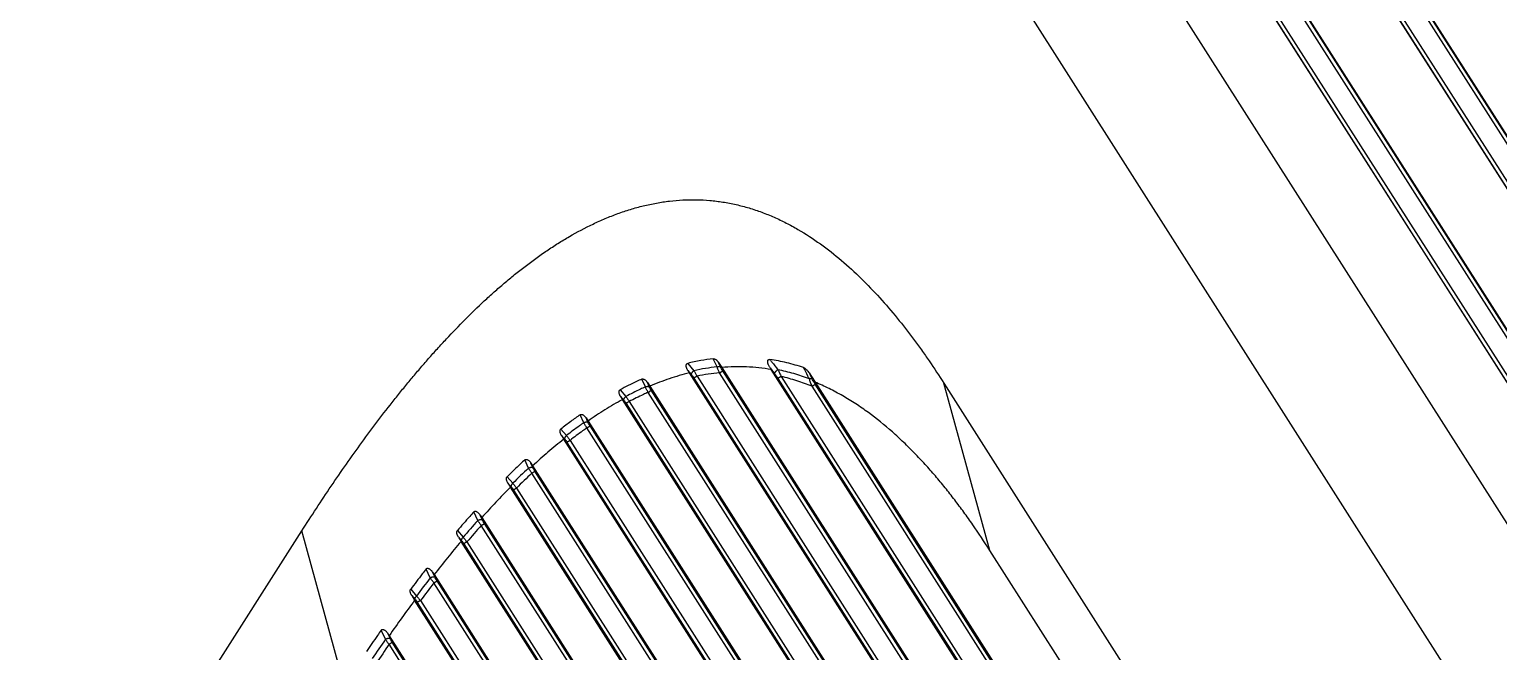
# Model space of a CAD drawing. Header units: millimetres. Extents: x 3299 to 14264, y 1863 to 5555.
# Drawn here: x 4809 to 4923.2, y 2711.5 to 2759.9 of the extents above; entities that cross this region are included whole.
import ezdxf

# ---------------------------------------------------------------- set-up
doc = ezdxf.new("R2010")
doc.units = ezdxf.units.MM

msp = doc.modelspace()

# ---------------------------------------------------------------- linework, layer by layer
at = {"color": 7, "linetype": 'Continuous'}
for p, q in [((4849.22061, 2838.52373), (5044.04845, 2532.70529)), ((4856.54104, 2838.0138), (5045.22157, 2541.8447)), ((4858.93858, 2838.34497), (5045.74141, 2545.12326)), ((4866.14512, 2838.0138), (5045.22157, 2556.92009)), ((4868.54266, 2838.34497), (5045.74141, 2560.19865)), ((5004.83075, 2605.28241), (4882.29847, 2797.61956)), ((5005.0828, 2605.44298), (4882.55053, 2797.78013)), ((5004.83075, 2608.74709), (4884.50572, 2797.61956)), ((5005.0828, 2608.90766), (4884.75777, 2797.78013)), ((5004.83075, 2620.35779), (4891.90255, 2797.61956)), ((5005.0828, 2620.51837), (4892.15461, 2797.78013)), ((5004.83075, 2623.82247), (4894.1098, 2797.61956)), ((5005.0828, 2623.98305), (4894.36185, 2797.78013)), ((4996.65944, 2588.50282), (4866.75378, 2792.41386)), ((4860.15509, 2733.90703), (4860.63586, 2733.33399)), ((4862.43823, 2733.63103), (4862.14284, 2734.26831)), ((4862.69783, 2733.64672), (4862.54853, 2733.9709)), ((4862.54853, 2733.9709), (4862.80262, 2733.57983)), ((4856.86093, 2732.07186), (4856.58643, 2732.67965)), ((4860.16805, 2733.34533), (4860.42187, 2733.04065)), ((4860.16805, 2733.34533), (4860.28173, 2733.1631)), ((4906.81334, 2660.12311), (4860.28173, 2733.1631)), ((4860.87758, 2732.90559), (4860.63318, 2732.74989)), ((4860.63318, 2732.74989), (4907.25531, 2659.56782)), ((4860.87758, 2732.90559), (4907.8822, 2659.12311)), ((4862.62641, 2733.17863), (4862.87081, 2733.33433)), ((4909.80498, 2659.12311), (4862.62641, 2733.17863)), ((4862.80262, 2733.57983), (4909.59971, 2660.12311)), ((4909.86526, 2659.56782), (4862.87081, 2733.33433)), ((4866.55412, 2733.55615), (4866.63564, 2733.42583)), ((4913.33463, 2660.12311), (4866.63564, 2733.42583)), ((4867.41325, 2732.88301), (4867.16886, 2732.72732)), ((4867.16886, 2732.72732), (4913.7766, 2659.56782)), ((4867.41325, 2732.88301), (4914.40349, 2659.12311)), ((4869.57944, 2733.16707), (4870.05148, 2732.43777)), ((4854.90204, 2731.85068), (4855.34626, 2731.33147)), ((4854.93583, 2731.32333), (4855.1679, 2731.05151)), ((4854.93583, 2731.32333), (4855.08092, 2731.09037)), ((4857.16262, 2732.09888), (4857.02083, 2732.41278)), ((4857.02083, 2732.41278), (4857.20598, 2732.12841)), ((4857.0765, 2731.65387), (4857.3209, 2731.80957)), ((4903.28369, 2659.12311), (4857.0765, 2731.65387)), ((4857.20598, 2732.12841), (4903.07842, 2660.12311)), ((4903.34397, 2659.56782), (4857.3209, 2731.80957)), ((4869.81968, 2732.12383), (4870.06408, 2732.27953)), ((4916.32627, 2659.12311), (4869.81968, 2732.12383)), ((4870.05148, 2732.43777), (4916.121, 2660.12311)), ((4916.38655, 2659.56782), (4870.06408, 2732.27953)), ((4880.06224, 2732.35776), (4926.71786, 2659.12311)), ((4883.63049, 2719.37048), (4880.06224, 2732.35776)), ((4900.29205, 2660.12311), (4855.08092, 2731.09037)), ((4855.60871, 2730.93968), (4855.36432, 2730.78398)), ((4855.36432, 2730.78398), (4900.73402, 2659.56782)), ((4855.60871, 2730.93968), (4901.36091, 2659.12311)), ((4852.07473, 2729.29609), (4851.79303, 2729.91593)), ((4852.40041, 2729.33737), (4852.25274, 2729.66153)), ((4852.25274, 2729.66153), (4852.40689, 2729.42511)), ((4852.31442, 2728.89246), (4852.55882, 2729.04816)), ((4852.40689, 2729.4251), (4896.55713, 2660.12311)), ((4896.82268, 2659.56782), (4852.55882, 2729.04816)), ((4850.2953, 2728.80182), (4850.73163, 2728.29334)), ((4850.34711, 2728.29106), (4850.57354, 2728.02718)), ((4850.34711, 2728.29106), (4850.51803, 2728.0163)), ((4893.77076, 2660.12311), (4850.51803, 2728.0163)), ((4851.01169, 2727.91919), (4850.76729, 2727.7635)), ((4851.01169, 2727.91919), (4894.83962, 2659.12311)), ((4896.7624, 2659.12311), (4852.31442, 2728.89246)), ((4850.76729, 2727.7635), (4894.21273, 2659.56782)), ((4847.7821, 2725.76326), (4847.48673, 2726.40431)), ((4848.12178, 2725.81673), (4847.96532, 2726.15543)), ((4847.96532, 2726.15543), (4848.10286, 2725.9447)), ((4848.10287, 2725.94469), (4890.03584, 2660.12311)), ((4846.11789, 2725.09357), (4846.55565, 2724.58205)), ((4846.18355, 2724.59123), (4846.37535, 2724.28262)), ((4846.18355, 2724.59123), (4846.40957, 2724.32729)), ((4848.03954, 2725.36631), (4848.28394, 2725.52201)), ((4890.24111, 2659.12311), (4848.03954, 2725.36631)), ((4890.30139, 2659.56782), (4848.28394, 2725.52201)), ((4887.24947, 2660.12311), (4846.37535, 2724.28262)), ((4846.8487, 2724.2174), (4846.6043, 2724.0617)), ((4846.6043, 2724.0617), (4887.69144, 2659.56782)), ((4846.8487, 2724.2174), (4888.31833, 2659.12311)), ((4843.83431, 2721.70003), (4843.52454, 2722.36315)), ((4844.18265, 2721.7632), (4844.01723, 2722.11653)), ((4844.01723, 2722.11653), (4844.14481, 2721.92121)), ((4844.10485, 2721.30616), (4844.34925, 2721.46185)), ((4883.71982, 2659.12311), (4844.10485, 2721.30616)), ((4844.14482, 2721.9212), (4883.51455, 2660.12311)), ((4883.7801, 2659.56782), (4844.34925, 2721.46185)), ((4808.98901, 2687.65098), (4830.16224, 2720.8863)), ((4833.73049, 2707.89902), (4830.16224, 2720.8863)), ((4842.25117, 2720.90662), (4842.69356, 2720.38733)), ((4842.32756, 2720.40847), (4842.53649, 2720.07205)), ((4842.32756, 2720.40847), (4842.55507, 2720.14161)), ((4880.72818, 2660.12311), (4842.53649, 2720.07205)), ((4842.99631, 2720.02806), (4842.75191, 2719.87237)), ((4842.99631, 2720.02806), (4881.79704, 2659.12311)), ((4842.75191, 2719.87237), (4881.17015, 2659.56782)), ((4921.37523, 2660.12311), (4883.63049, 2719.37048)), ((4840.14478, 2717.2381), (4839.82148, 2717.92191)), ((4840.32501, 2717.67589), (4840.44617, 2717.49055)), ((4840.49881, 2717.30896), (4840.32501, 2717.67589)), ((4840.42534, 2716.84547), (4840.66973, 2717.00116)), ((4877.19853, 2659.12311), (4840.42534, 2716.84547)), ((4840.44619, 2717.49052), (4876.99326, 2660.12311)), ((4877.25881, 2659.56782), (4840.66973, 2717.00116)), ((4838.62238, 2716.35184), (4839.07043, 2715.82332)), ((4838.7073, 2715.85556), (4838.93054, 2715.49589)), ((4838.7073, 2715.85556), (4838.937, 2715.5848)), ((4874.20689, 2660.12311), (4838.93054, 2715.49589)), ((4839.38062, 2715.46718), (4839.13622, 2715.31149)), ((4839.38062, 2715.46718), (4875.27576, 2659.12311)), ((4839.13622, 2715.31149), (4874.64886, 2659.56782)), ((4836.65802, 2712.46218), (4836.32242, 2713.1648)), ((4836.83454, 2712.91853), (4836.95142, 2712.73983)), ((4837.01597, 2712.53924), (4836.83454, 2712.91853)), ((4836.94647, 2712.06981), (4837.19087, 2712.22551)), ((4870.67724, 2659.12311), (4836.94647, 2712.06981)), ((4836.95142, 2712.73983), (4870.47197, 2660.12311)), ((4870.73752, 2659.56782), (4837.19087, 2712.22551))]:
    msp.add_line(p, q, dxfattribs=at)
for centre, radius, start, end in [((5026.07056, 2812.74149), 175.5607, 206.9529523, 207.1137074), ((4884.81672, 2686.08259), 54.27816, 133.0245431, 134.8220573), ((4884.97886, 2685.88709), 54.0659, 133.0963809, 134.8500211), ((4900.56768, 2671.24637), 75.92264, 138.3529234, 139.6653859), ((4900.8353, 2670.98173), 75.83464, 138.4244206, 139.7027078), ((4920.82074, 2654.8591), 101.97915, 142.2886512, 143.286752), ((4921.10108, 2654.60941), 101.89162, 142.3521646, 143.3246973), ((4945.00353, 2637.49832), 131.75102, 145.3207839, 146.1088562), ((4945.53991, 2637.09186), 131.96298, 145.3769991, 146.1433867)]:
    msp.add_arc(centre, radius, start, end, dxfattribs=at)
for points, knots in [([(4830.16224, 2720.8863), (4830.90695, 2722.05526), (4832.04714, 2723.79424), (4833.6205, 2726.07671), (4834.82924, 2727.76849), (4836.06909, 2729.43762), (4837.13029, 2730.80739), (4837.99764, 2731.88861), (4838.65769, 2732.6918), (4839.32773, 2733.48668), (4840.00827, 2734.27261), (4840.69975, 2735.04893), (4841.63693, 2736.07025), (4842.83853, 2737.31895), (4844.08401, 2738.52409), (4845.10934, 2739.45698), (4845.8935, 2740.13968), (4846.69359, 2740.80368), (4847.51023, 2741.44724), (4848.34421, 2742.06821), (4849.19615, 2742.66433), (4850.06674, 2743.23298), (4851.2528, 2743.95052), (4852.47866, 2744.60122), (4853.74332, 2745.16941), (4854.71115, 2745.55021), (4855.6972, 2745.8811), (4856.69996, 2746.15751), (4857.71722, 2746.37488), (4858.74603, 2746.52896), (4859.78271, 2746.61607), (4860.82294, 2746.6334), (4861.86193, 2746.57928), (4862.89469, 2746.45336), (4863.9163, 2746.25667), (4864.92228, 2745.9915), (4865.90877, 2745.66127), (4866.87266, 2745.27014), (4867.81173, 2744.82278), (4869.0285, 2744.15798), (4870.48226, 2743.21036), (4872.11778, 2741.92361), (4873.65088, 2740.51695), (4875.08961, 2739.01449), (4876.21739, 2737.69817), (4877.08103, 2736.6139), (4877.71059, 2735.78648), (4878.32281, 2734.94616), (4879.11729, 2733.81026), (4879.68987, 2732.94226), (4880.06224, 2732.35776)], [0, 0, 0, 0, 0.062497719, 0.093748013, 0.124997941, 0.156247753, 0.187497905, 0.203123118, 0.218748551, 0.234374059, 0.249999415, 0.265624847, 0.281250556, 0.312500584, 0.343750757, 0.359376574, 0.375002606, 0.390628415, 0.406254612, 0.421880578, 0.437506832, 0.453132903, 0.468759187, 0.500004991, 0.515630951, 0.531256816, 0.546882689, 0.562508388, 0.578133922, 0.593759343, 0.609384672, 0.625009916, 0.640635095, 0.65626024, 0.671885398, 0.687510641, 0.703136024, 0.718761507, 0.734387111, 0.750012915, 0.78125574, 0.812501338, 0.843748799, 0.874997425, 0.906246779, 0.921872625, 0.937498223, 0.953124253, 0.968750328, 1, 1, 1, 1]), ([(4860.16805, 2733.34532), (4860.15384, 2733.3681), (4860.12685, 2733.41457), (4860.09142, 2733.48697), (4860.0622, 2733.56211), (4860.04456, 2733.62705), (4860.03624, 2733.68015), (4860.0336, 2733.7204), (4860.03555, 2733.76074), (4860.04342, 2733.80044), (4860.05891, 2733.83798), (4860.08348, 2733.87056), (4860.11649, 2733.8946), (4860.14204, 2733.90389), (4860.15509, 2733.90703)], [0, 0, 0, 0, 0.124999824, 0.249992143, 0.374972885, 0.499931525, 0.562442057, 0.624953442, 0.687469915, 0.749993376, 0.812507408, 0.874994955, 0.937476112, 1, 1, 1, 1]), ([(4862.14284, 2734.26831), (4861.81411, 2734.22816), (4861.14764, 2734.12676), (4860.48812, 2733.98722), (4860.15509, 2733.90703)], [0, 0, 0, 0, 0.491558245, 1, 1, 1, 1]), ([(4862.43823, 2733.63103), (4862.13544, 2733.59825), (4861.53161, 2733.51542), (4860.93326, 2733.39965), (4860.63586, 2733.33399)], [0, 0, 0, 0, 0.499996198, 1, 1, 1, 1]), ([(4862.14284, 2734.26831), (4862.1537, 2734.26964), (4862.17574, 2734.27008), (4862.20833, 2734.2652), (4862.23991, 2734.25592), (4862.28033, 2734.239), (4862.32768, 2734.21117), (4862.37962, 2734.1709), (4862.42734, 2734.12574), (4862.47127, 2734.07694), (4862.51176, 2734.02526), (4862.53662, 2733.98924), (4862.54853, 2733.9709)], [0, 0, 0, 0, 0.062541655, 0.125103392, 0.187638588, 0.250175984, 0.375126277, 0.50009995, 0.625078128, 0.750053209, 0.875030624, 1, 1, 1, 1]), ([(4862.62641, 2733.17863), (4862.59067, 2733.25469), (4862.53997, 2733.36857), (4862.47889, 2733.52011), (4862.45118, 2733.59449), (4862.43822, 2733.63103)], [0, 0, 0, 0, 0.514323044, 0.76266519, 1, 1, 1, 1]), ([(4862.43823, 2733.63103), (4862.46359, 2733.64069), (4862.5018, 2733.65262), (4862.55263, 2733.66249), (4862.58798, 2733.66639), (4862.62072, 2733.66688), (4862.65024, 2733.66394), (4862.67598, 2733.6576), (4862.6912, 2733.65075), (4862.69783, 2733.64672)], [0, 0, 0, 0, 0.304732384, 0.447388027, 0.580829579, 0.703488317, 0.814276407, 0.912924552, 1, 1, 1, 1]), ([(4862.87081, 2733.33433), (4862.83795, 2733.38591), (4862.79126, 2733.46383), (4862.73511, 2733.56888), (4862.70969, 2733.62098), (4862.69783, 2733.64672)], [0, 0, 0, 0, 0.513471947, 0.762060273, 1, 1, 1, 1]), ([(4866.63564, 2733.42583), (4866.31964, 2733.47925), (4865.68406, 2733.56603), (4864.72445, 2733.63487), (4863.76241, 2733.64241), (4863.12193, 2733.60719), (4862.80262, 2733.57983)], [0, 0, 0, 0, 0.249999523, 0.499998667, 0.749998893, 1, 1, 1, 1]), ([(4866.55413, 2733.55614), (4866.53626, 2733.58469), (4866.50193, 2733.6427), (4866.45543, 2733.73247), (4866.42188, 2733.80981), (4866.39935, 2733.87332), (4866.38508, 2733.92181), (4866.37415, 2733.97119), (4866.36763, 2734.02135), (4866.36733, 2734.06363), (4866.3717, 2734.09708), (4866.3779, 2734.12167), (4866.38766, 2734.14512), (4866.40163, 2734.16641), (4866.41995, 2734.18417), (4866.44187, 2734.19724), (4866.46603, 2734.2053), (4866.49951, 2734.21015), (4866.52502, 2734.20847), (4866.54167, 2734.20591)], [0, 0, 0, 0, 0.124984239, 0.249957416, 0.37491421, 0.437402032, 0.49988696, 0.562367467, 0.624839704, 0.687295328, 0.718557048, 0.749821568, 0.781091023, 0.812375043, 0.843649057, 0.874932384, 0.906231767, 0.93751922, 1, 1, 1, 1]), ([(4866.54167, 2734.20591), (4866.59366, 2734.14011), (4866.80196, 2733.87623), (4867.00961, 2733.61185), (4867.16508, 2733.41311)], [0, 0, 0, 0, 0.249458169, 1, 1, 1, 1]), ([(4869.15868, 2733.57637), (4868.94094, 2733.64795), (4868.50584, 2733.78131), (4867.63692, 2734.00891), (4866.97968, 2734.13853), (4866.54167, 2734.20591)], [0, 0, 0, 0, 0.255217574, 0.506537046, 1, 1, 1, 1]), ([(4856.58643, 2732.67965), (4856.44882, 2732.61836), (4855.87957, 2732.35821), (4855.32044, 2732.07601), (4854.90204, 2731.85068)], [0, 0, 0, 0, 0.240695214, 1, 1, 1, 1]), ([(4856.58643, 2732.67965), (4856.59685, 2732.68429), (4856.61885, 2732.69119), (4856.65316, 2732.69422), (4856.68739, 2732.6909), (4856.73171, 2732.67966), (4856.78388, 2732.6557), (4856.84063, 2732.61726), (4856.89228, 2732.57226), (4856.93936, 2732.52257), (4856.98231, 2732.4693), (4857.0084, 2732.43188), (4857.02083, 2732.41278)], [0, 0, 0, 0, 0.062560125, 0.125136109, 0.187689493, 0.250249375, 0.375156107, 0.500115936, 0.625087092, 0.75005617, 0.875032338, 1, 1, 1, 1]), ([(4860.28173, 2733.1631), (4859.75583, 2733.03491), (4858.71529, 2732.7303), (4857.70375, 2732.34116), (4857.20598, 2732.12841)], [0, 0, 0, 0, 0.49998574, 1, 1, 1, 1]), ([(4860.63586, 2733.33399), (4860.62053, 2733.3235), (4860.59067, 2733.30117), (4860.54897, 2733.26452), (4860.51126, 2733.22556), (4860.47884, 2733.18564), (4860.4528, 2733.14613), (4860.43397, 2733.1083), (4860.42297, 2733.07339), (4860.42101, 2733.05081), (4860.42187, 2733.04065)], [0, 0, 0, 0, 0.148574269, 0.297867832, 0.443568712, 0.581667743, 0.708549121, 0.821364868, 0.9184619, 1, 1, 1, 1]), ([(4860.42187, 2733.04065), (4860.45925, 2732.99576), (4860.53266, 2732.90087), (4860.60017, 2732.80172), (4860.63318, 2732.74989)], [0, 0, 0, 0, 0.487374815, 1, 1, 1, 1]), ([(4860.63586, 2733.33399), (4860.67869, 2733.26673), (4860.7627, 2733.12577), (4860.83977, 2732.98091), (4860.87758, 2732.90559)], [0, 0, 0, 0, 0.486124508, 1, 1, 1, 1]), ([(4862.62641, 2733.17863), (4862.33275, 2733.14938), (4861.74699, 2733.07409), (4861.16628, 2732.9668), (4860.87758, 2732.90559)], [0, 0, 0, 0, 0.49999653, 1, 1, 1, 1]), ([(4866.55412, 2733.55615), (4866.58235, 2733.51993), (4866.69539, 2733.37482), (4866.80824, 2733.22956), (4866.89278, 2733.12048)], [0, 0, 0, 0, 0.249697423, 1, 1, 1, 1]), ([(4867.16508, 2733.41311), (4867.14787, 2733.40285), (4867.11373, 2733.38069), (4867.06482, 2733.34404), (4867.01889, 2733.3046), (4866.97787, 2733.26406), (4866.94346, 2733.22413), (4866.92043, 2733.19136), (4866.9068, 2733.16664), (4866.89949, 2733.15011), (4866.89468, 2733.1349), (4866.89306, 2733.12508), (4866.89278, 2733.12048)], [0, 0, 0, 0, 0.146916672, 0.298116222, 0.447843737, 0.590428091, 0.720617916, 0.833957448, 0.883283734, 0.92738588, 0.966227165, 1, 1, 1, 1]), ([(4866.89278, 2733.12048), (4866.94117, 2733.05805), (4867.03609, 2732.92895), (4867.12523, 2732.79579), (4867.16886, 2732.72732)], [0, 0, 0, 0, 0.493102287, 1, 1, 1, 1]), ([(4867.16508, 2733.41311), (4867.20984, 2733.32849), (4867.29654, 2733.15355), (4867.37524, 2732.97489), (4867.41325, 2732.88301)], [0, 0, 0, 0, 0.490520736, 1, 1, 1, 1]), ([(4869.60772, 2732.70232), (4869.21084, 2732.85247), (4868.40541, 2733.12294), (4867.58076, 2733.32787), (4867.16508, 2733.41311)], [0, 0, 0, 0, 0.500005619, 1, 1, 1, 1]), ([(4869.81968, 2732.12383), (4869.62453, 2732.2027), (4869.2312, 2732.3531), (4868.63294, 2732.55568), (4868.02701, 2732.73404), (4867.61847, 2732.83622), (4867.41325, 2732.88301)], [0, 0, 0, 0, 0.250001608, 0.500001848, 0.750001128, 1, 1, 1, 1]), ([(4869.60772, 2732.70232), (4869.57001, 2732.77523), (4869.41973, 2733.06628), (4869.27027, 2733.35773), (4869.15868, 2733.57637)], [0, 0, 0, 0, 0.250608713, 1, 1, 1, 1]), ([(4869.15868, 2733.57637), (4869.17048, 2733.57249), (4869.19356, 2733.5631), (4869.23748, 2733.53977), (4869.28869, 2733.50432), (4869.34534, 2733.45581), (4869.39811, 2733.40314), (4869.4476, 2733.34739), (4869.50972, 2733.26986), (4869.55247, 2733.20873), (4869.57945, 2733.16705)], [0, 0, 0, 0, 0.062526156, 0.125065205, 0.250045814, 0.375047063, 0.500052447, 0.625056569, 0.750057004, 1, 1, 1, 1]), ([(4869.60772, 2732.70232), (4869.62772, 2732.7097), (4869.65731, 2732.71929), (4869.69624, 2732.72849), (4869.72263, 2732.73304), (4869.74676, 2732.7354), (4869.76834, 2732.73553), (4869.78707, 2732.73344), (4869.79835, 2732.73034), (4869.80331, 2732.72832)], [0, 0, 0, 0, 0.318761812, 0.464115153, 0.597883275, 0.71888197, 0.826328139, 0.919892481, 1, 1, 1, 1]), ([(4869.81968, 2732.12383), (4869.77973, 2732.22046), (4869.70457, 2732.41168), (4869.63759, 2732.60599), (4869.60772, 2732.70232)], [0, 0, 0, 0, 0.509019559, 1, 1, 1, 1]), ([(4870.06408, 2732.27953), (4870.01699, 2732.35345), (4869.94849, 2732.465), (4869.86283, 2732.61539), (4869.82256, 2732.69074), (4869.80331, 2732.72832)], [0, 0, 0, 0, 0.5064416, 0.756064006, 1, 1, 1, 1]), ([(4854.93583, 2731.32333), (4854.923, 2731.34392), (4854.89869, 2731.38597), (4854.8669, 2731.45153), (4854.84075, 2731.51957), (4854.82177, 2731.58998), (4854.81398, 2731.65044), (4854.81482, 2731.69906), (4854.81985, 2731.73524), (4854.83031, 2731.77032), (4854.84727, 2731.80287), (4854.87122, 2731.83079), (4854.89135, 2731.84492), (4854.90204, 2731.85068)], [0, 0, 0, 0, 0.124961783, 0.249924407, 0.374876822, 0.499820866, 0.624738004, 0.687258038, 0.749791299, 0.81233655, 0.874877857, 0.937444949, 1, 1, 1, 1]), ([(4855.34626, 2731.33147), (4855.33268, 2731.32094), (4855.30648, 2731.29889), (4855.27035, 2731.26328), (4855.23833, 2731.22606), (4855.21133, 2731.18831), (4855.19014, 2731.15112), (4855.17532, 2731.11551), (4855.16732, 2731.08244), (4855.16672, 2731.06118), (4855.1679, 2731.05151)], [0, 0, 0, 0, 0.150173372, 0.299007819, 0.442915659, 0.57882966, 0.703982792, 0.816316174, 0.914855685, 1, 1, 1, 1]), ([(4856.86093, 2732.07186), (4856.73257, 2732.01467), (4856.2213, 2731.7812), (4855.71843, 2731.52938), (4855.34626, 2731.33147)], [0, 0, 0, 0, 0.250018137, 1, 1, 1, 1]), ([(4855.34626, 2731.33147), (4855.39199, 2731.27046), (4855.48254, 2731.14181), (4855.56686, 2731.00902), (4855.60871, 2730.93968)], [0, 0, 0, 0, 0.484927841, 1, 1, 1, 1]), ([(4857.0765, 2731.65387), (4856.95214, 2731.59868), (4856.45679, 2731.37339), (4855.96947, 2731.13051), (4855.60871, 2730.93968)], [0, 0, 0, 0, 0.250017757, 1, 1, 1, 1]), ([(4856.86093, 2732.07186), (4856.88949, 2732.08472), (4856.93311, 2732.1007), (4856.99181, 2732.11449), (4857.0333, 2732.12043), (4857.07194, 2732.122), (4857.10685, 2732.11916), (4857.13719, 2732.11195), (4857.15498, 2732.10376), (4857.16262, 2732.09888)], [0, 0, 0, 0, 0.300519909, 0.443500364, 0.578080196, 0.702076265, 0.813941046, 0.913069803, 1, 1, 1, 1]), ([(4857.0765, 2731.65387), (4857.03616, 2731.72388), (4856.96084, 2731.86149), (4856.89211, 2732.00254), (4856.86093, 2732.07186)], [0, 0, 0, 0, 0.515265013, 1, 1, 1, 1]), ([(4857.3209, 2731.80957), (4857.29044, 2731.85737), (4857.23425, 2731.95202), (4857.18457, 2732.05029), (4857.16262, 2732.09888)], [0, 0, 0, 0, 0.515257417, 1, 1, 1, 1]), ([(4883.63049, 2719.37048), (4883.2022, 2720.04276), (4882.54118, 2721.03962), (4881.61819, 2722.33968), (4880.90372, 2723.29865), (4880.16562, 2724.23956), (4879.40242, 2725.16026), (4878.61248, 2726.05818), (4877.79422, 2726.9304), (4876.94589, 2727.77353), (4875.77286, 2728.85331), (4874.53242, 2729.85884), (4873.2214, 2730.76675), (4872.20183, 2731.39269), (4871.14657, 2731.95641), (4870.41995, 2732.2859), (4870.05148, 2732.43777)], [0, 0, 0, 0, 0.124998929, 0.187503636, 0.250006848, 0.31250968, 0.375013417, 0.437516977, 0.500020498, 0.5625241, 0.625026946, 0.749999255, 0.81250093, 0.875001227, 0.937501386, 1, 1, 1, 1]), ([(4855.08092, 2731.09037), (4854.62049, 2730.83768), (4853.71453, 2730.30481), (4852.83805, 2729.72503), (4852.40689, 2729.4251)], [0, 0, 0, 0, 0.499993549, 1, 1, 1, 1]), ([(4855.1679, 2731.05151), (4855.20277, 2731.01066), (4855.27121, 2730.92352), (4855.3337, 2730.83205), (4855.36432, 2730.78398)], [0, 0, 0, 0, 0.485172188, 1, 1, 1, 1]), ([(4851.79303, 2729.91593), (4851.54661, 2729.74224), (4851.04265, 2729.37708), (4850.54794, 2728.99951), (4850.2953, 2728.80182)], [0, 0, 0, 0, 0.4844845, 1, 1, 1, 1]), ([(4852.07473, 2729.29609), (4851.96088, 2729.21514), (4851.50748, 2728.88861), (4851.06175, 2728.55145), (4850.73163, 2728.29334)], [0, 0, 0, 0, 0.250007411, 1, 1, 1, 1]), ([(4851.79303, 2729.91593), (4851.80287, 2729.92287), (4851.82428, 2729.93446), (4851.85958, 2729.94349), (4851.89592, 2729.94448), (4851.94361, 2729.9369), (4852.00007, 2729.91451), (4852.06108, 2729.87567), (4852.11633, 2729.82907), (4852.16645, 2729.77709), (4852.21202, 2729.7211), (4852.23961, 2729.68167), (4852.25274, 2729.66153)], [0, 0, 0, 0, 0.062572194, 0.125150798, 0.187704407, 0.250261474, 0.375119449, 0.500067456, 0.62504041, 0.750020929, 0.875010943, 1, 1, 1, 1]), ([(4852.07473, 2729.29609), (4852.08991, 2729.30377), (4852.12074, 2729.31787), (4852.16786, 2729.33512), (4852.21464, 2729.34801), (4852.25973, 2729.3562), (4852.30189, 2729.35944), (4852.33996, 2729.35767), (4852.37292, 2729.35089), (4852.39223, 2729.34249), (4852.40041, 2729.33737)], [0, 0, 0, 0, 0.150433064, 0.299308423, 0.443114487, 0.578859148, 0.70385092, 0.81609776, 0.914674604, 1, 1, 1, 1]), ([(4852.31442, 2728.89246), (4852.27007, 2728.95977), (4852.18686, 2729.09241), (4852.11, 2729.22886), (4852.07473, 2729.29609)], [0, 0, 0, 0, 0.514974636, 1, 1, 1, 1]), ([(4852.55882, 2729.04816), (4852.5284, 2729.09591), (4852.47226, 2729.19058), (4852.42254, 2729.28881), (4852.40041, 2729.33737)], [0, 0, 0, 0, 0.514796632, 1, 1, 1, 1]), ([(4850.51803, 2728.0163), (4850.10296, 2727.68608), (4849.28588, 2727.0091), (4848.49338, 2726.30362), (4848.10287, 2725.94469)], [0, 0, 0, 0, 0.499997238, 1, 1, 1, 1]), ([(4850.34711, 2728.29106), (4850.33492, 2728.31065), (4850.31179, 2728.35064), (4850.28143, 2728.41293), (4850.25623, 2728.4775), (4850.23744, 2728.54428), (4850.2271, 2728.61292), (4850.22837, 2728.67109), (4850.23817, 2728.71636), (4850.25086, 2728.74882), (4850.2696, 2728.77827), (4850.2862, 2728.7947), (4850.2953, 2728.80182)], [0, 0, 0, 0, 0.124962686, 0.249934189, 0.374898039, 0.499864268, 0.624818659, 0.749714981, 0.812280935, 0.874842221, 0.937428721, 1, 1, 1, 1]), ([(4850.73163, 2728.29333), (4850.70715, 2728.27274), (4850.67311, 2728.2396), (4850.63444, 2728.19155), (4850.61058, 2728.15585), (4850.59204, 2728.12085), (4850.57926, 2728.08739), (4850.57257, 2728.05628), (4850.57235, 2728.03631), (4850.57354, 2728.02718)], [0, 0, 0, 0, 0.300290309, 0.443525319, 0.578424694, 0.702673664, 0.814610552, 0.913549502, 1, 1, 1, 1]), ([(4850.57354, 2728.02718), (4850.60799, 2727.98702), (4850.67552, 2727.90113), (4850.73708, 2727.81092), (4850.76729, 2727.7635)], [0, 0, 0, 0, 0.484810857, 1, 1, 1, 1]), ([(4850.73163, 2728.29333), (4850.78004, 2728.23533), (4850.87629, 2728.11267), (4850.96662, 2727.98563), (4851.01169, 2727.91919)], [0, 0, 0, 0, 0.484813183, 1, 1, 1, 1]), ([(4852.31442, 2728.89246), (4852.20403, 2728.81385), (4851.76436, 2728.49676), (4851.33199, 2728.16958), (4851.01169, 2727.91919)], [0, 0, 0, 0, 0.250007129, 1, 1, 1, 1]), ([(4847.48673, 2726.40431), (4847.37575, 2726.30177), (4846.91367, 2725.87097), (4846.45935, 2725.43186), (4846.1179, 2725.09357)], [0, 0, 0, 0, 0.239170767, 1, 1, 1, 1]), ([(4847.48673, 2726.40431), (4847.49598, 2726.41285), (4847.51657, 2726.42784), (4847.55222, 2726.44151), (4847.59007, 2726.4458), (4847.62157, 2726.44262), (4847.64611, 2726.43697), (4847.67016, 2726.42949), (4847.69921, 2726.41722), (4847.73228, 2726.39894), (4847.77411, 2726.37094), (4847.82248, 2726.33051), (4847.875, 2726.27624), (4847.9227, 2726.21771), (4847.95158, 2726.17648), (4847.96532, 2726.15543)], [0, 0, 0, 0, 0.062538846, 0.125074863, 0.187598186, 0.250117637, 0.2814019, 0.312677037, 0.375190706, 0.437698868, 0.500198156, 0.625131721, 0.750079429, 0.875037534, 1, 1, 1, 1]), ([(4847.7821, 2725.76326), (4847.79769, 2725.77174), (4847.82948, 2725.78741), (4847.87834, 2725.80688), (4847.92716, 2725.82186), (4847.97442, 2725.83189), (4848.01867, 2725.83667), (4848.05862, 2725.83605), (4848.0931, 2725.83005), (4848.1133, 2725.82185), (4848.12178, 2725.81673)], [0, 0, 0, 0, 0.149739235, 0.298826689, 0.443471385, 0.580210139, 0.705975363, 0.818424228, 0.916311956, 1, 1, 1, 1]), ([(4848.03954, 2725.36631), (4847.99226, 2725.43227), (4847.90324, 2725.56257), (4847.82041, 2725.69692), (4847.7821, 2725.76326)], [0, 0, 0, 0, 0.514424773, 1, 1, 1, 1]), ([(4848.28394, 2725.52201), (4848.25296, 2725.57063), (4848.19566, 2725.66717), (4848.14466, 2725.76722), (4848.12178, 2725.81673)], [0, 0, 0, 0, 0.513869435, 1, 1, 1, 1]), ([(4846.18355, 2724.59123), (4846.17168, 2724.61033), (4846.14912, 2724.64928), (4846.11935, 2724.70988), (4846.09437, 2724.77263), (4846.0753, 2724.83747), (4846.06389, 2724.90412), (4846.06314, 2724.96073), (4846.07022, 2725.00527), (4846.08021, 2725.03769), (4846.09565, 2725.06794), (4846.1099, 2725.08565), (4846.11789, 2725.09357)], [0, 0, 0, 0, 0.124958808, 0.24992734, 0.374891457, 0.49986023, 0.624822631, 0.749744834, 0.812302972, 0.874857629, 0.937436672, 1, 1, 1, 1]), ([(4846.55565, 2724.58205), (4846.53284, 2724.56188), (4846.5012, 2724.52975), (4846.46536, 2724.48352), (4846.44339, 2724.44946), (4846.42637, 2724.41618), (4846.41469, 2724.38443), (4846.40862, 2724.35492), (4846.40847, 2724.33599), (4846.40957, 2724.32729)], [0, 0, 0, 0, 0.301686953, 0.444664005, 0.579024076, 0.702708231, 0.814273575, 0.913184268, 1, 1, 1, 1]), ([(4846.55565, 2724.58205), (4846.6061, 2724.52568), (4846.70659, 2724.40626), (4846.80133, 2724.28228), (4846.8487, 2724.2174)], [0, 0, 0, 0, 0.485033776, 1, 1, 1, 1]), ([(4846.37535, 2724.28262), (4845.99341, 2723.89887), (4845.2402, 2723.12069), (4844.50686, 2722.32379), (4844.14482, 2721.9212)], [0, 0, 0, 0, 0.499998805, 1, 1, 1, 1]), ([(4846.40957, 2724.32729), (4846.44423, 2724.28682), (4846.51205, 2724.20026), (4846.57391, 2724.1094), (4846.6043, 2724.0617)], [0, 0, 0, 0, 0.485107014, 1, 1, 1, 1]), ([(4843.52454, 2722.36315), (4843.42073, 2722.24747), (4842.99155, 2721.76612), (4842.56868, 2721.27913), (4842.25117, 2720.90662)], [0, 0, 0, 0, 0.241016277, 1, 1, 1, 1]), ([(4843.52454, 2722.36315), (4843.53325, 2722.37285), (4843.55301, 2722.39037), (4843.58864, 2722.40767), (4843.6276, 2722.41455), (4843.66692, 2722.4121), (4843.70501, 2722.4025), (4843.75336, 2722.38271), (4843.80915, 2722.34833), (4843.86925, 2722.2981), (4843.92365, 2722.24179), (4843.97305, 2722.18109), (4844.00297, 2722.13835), (4844.01723, 2722.11653)], [0, 0, 0, 0, 0.06253924, 0.125046959, 0.187560205, 0.25008813, 0.312618577, 0.375140297, 0.500044802, 0.625009747, 0.749996183, 0.874994031, 1, 1, 1, 1]), ([(4843.83431, 2721.70003), (4843.85012, 2721.70905), (4843.8825, 2721.72581), (4843.93242, 2721.74687), (4843.98252, 2721.7634), (4844.03115, 2721.77486), (4844.07673, 2721.7809), (4844.11785, 2721.78132), (4844.15324, 2721.77612), (4844.17399, 2721.76825), (4844.18265, 2721.7632)], [0, 0, 0, 0, 0.149318366, 0.298690934, 0.444030565, 0.581566732, 0.707924583, 0.820478286, 0.917753744, 1, 1, 1, 1]), ([(4844.10485, 2721.30616), (4844.05544, 2721.37143), (4843.96212, 2721.50064), (4843.87486, 2721.63404), (4843.83431, 2721.70003)], [0, 0, 0, 0, 0.513864944, 1, 1, 1, 1]), ([(4844.34925, 2721.46185), (4844.3176, 2721.51153), (4844.25888, 2721.61031), (4844.20637, 2721.71255), (4844.18265, 2721.7632)], [0, 0, 0, 0, 0.512961217, 1, 1, 1, 1]), ([(4842.53649, 2720.07205), (4842.17982, 2719.64861), (4841.47515, 2718.79439), (4840.78665, 2717.9271), (4840.44619, 2717.49052)], [0, 0, 0, 0, 0.49999943, 1, 1, 1, 1]), ([(4842.32756, 2720.40847), (4842.31586, 2720.42732), (4842.29357, 2720.46573), (4842.26402, 2720.52542), (4842.239, 2720.58718), (4842.21953, 2720.65094), (4842.20716, 2720.71648), (4842.2049, 2720.77224), (4842.21006, 2720.81642), (4842.21819, 2720.84886), (4842.23138, 2720.87963), (4842.24397, 2720.89817), (4842.25117, 2720.90662)], [0, 0, 0, 0, 0.124955182, 0.249921099, 0.374884171, 0.499853299, 0.624819608, 0.74975683, 0.812309677, 0.874862677, 0.937440155, 1, 1, 1, 1]), ([(4842.69356, 2720.38733), (4842.6719, 2720.36755), (4842.64188, 2720.33626), (4842.6079, 2720.29151), (4842.58714, 2720.25872), (4842.57107, 2720.22678), (4842.56003, 2720.19636), (4842.55426, 2720.16809), (4842.55407, 2720.14996), (4842.55507, 2720.14161)], [0, 0, 0, 0, 0.302940765, 0.445855494, 0.579917727, 0.703226103, 0.814469677, 0.913199071, 1, 1, 1, 1]), ([(4842.55507, 2720.14161), (4842.59012, 2720.10051), (4842.65861, 2720.0127), (4842.72117, 2719.92063), (4842.75191, 2719.87237)], [0, 0, 0, 0, 0.485598594, 1, 1, 1, 1]), ([(4842.69356, 2720.38733), (4842.71898, 2720.36023), (4842.77016, 2720.30397), (4842.8725, 2720.18534), (4842.94726, 2720.09205), (4842.99631, 2720.02806)], [0, 0, 0, 0, 0.237181367, 0.485370456, 1, 1, 1, 1]), ([(4839.82148, 2717.92191), (4839.72333, 2717.79598), (4839.31978, 2717.27558), (4838.92135, 2716.75121), (4838.62238, 2716.35185)], [0, 0, 0, 0, 0.242447203, 1, 1, 1, 1]), ([(4839.82148, 2717.92191), (4839.82973, 2717.9325), (4839.84872, 2717.95195), (4839.8842, 2717.97217), (4839.924, 2717.98113), (4839.96456, 2717.97966), (4840.0039, 2717.97029), (4840.04133, 2717.95521), (4840.07676, 2717.93597), (4840.12143, 2717.90618), (4840.17293, 2717.86293), (4840.22879, 2717.80487), (4840.27955, 2717.74234), (4840.31033, 2717.69835), (4840.32501, 2717.67589)], [0, 0, 0, 0, 0.062554623, 0.125086846, 0.187595303, 0.250099861, 0.31260926, 0.375116245, 0.437620087, 0.500123772, 0.625065718, 0.750031603, 0.875010881, 1, 1, 1, 1]), ([(4840.14478, 2717.2381), (4840.16074, 2717.24749), (4840.1935, 2717.26502), (4840.24412, 2717.28725), (4840.29508, 2717.30496), (4840.34462, 2717.31754), (4840.39109, 2717.3246), (4840.43297, 2717.3259), (4840.46893, 2717.32142), (4840.49004, 2717.3139), (4840.49881, 2717.30896)], [0, 0, 0, 0, 0.149053678, 0.298694526, 0.444606679, 0.582780837, 0.709601694, 0.822218689, 0.918969419, 1, 1, 1, 1]), ([(4840.42534, 2716.84547), (4840.37429, 2716.9104), (4840.27769, 2717.03915), (4840.18706, 2717.17219), (4840.14478, 2717.2381)], [0, 0, 0, 0, 0.513356463, 1, 1, 1, 1]), ([(4840.66973, 2717.00116), (4840.63742, 2717.05188), (4840.57731, 2717.15283), (4840.52333, 2717.2572), (4840.49881, 2717.30896)], [0, 0, 0, 0, 0.512174156, 1, 1, 1, 1]), ([(4838.93054, 2715.49589), (4838.59385, 2715.04151), (4837.92761, 2714.12746), (4837.27472, 2713.20383), (4836.95142, 2712.73983)], [0, 0, 0, 0, 0.499999708, 1, 1, 1, 1]), ([(4838.7073, 2715.85556), (4838.69568, 2715.87428), (4838.67353, 2715.91242), (4838.64402, 2715.97163), (4838.61885, 2716.03284), (4838.59895, 2716.09599), (4838.58578, 2716.16092), (4838.58233, 2716.21621), (4838.58607, 2716.26023), (4838.59286, 2716.29273), (4838.6044, 2716.32389), (4838.61577, 2716.34301), (4838.62238, 2716.35184)], [0, 0, 0, 0, 0.124952067, 0.249915102, 0.374877734, 0.499847504, 0.624816705, 0.74976357, 0.812313185, 0.874862608, 0.937439923, 1, 1, 1, 1]), ([(4839.07043, 2715.82332), (4839.04959, 2715.80388), (4839.02071, 2715.77329), (4838.98802, 2715.72971), (4838.96808, 2715.69792), (4838.95262, 2715.66704), (4838.94197, 2715.63766), (4838.93636, 2715.61037), (4838.93609, 2715.59286), (4838.937, 2715.5848)], [0, 0, 0, 0, 0.304050793, 0.446995057, 0.58086776, 0.703912023, 0.814878965, 0.91339623, 1, 1, 1, 1]), ([(4838.937, 2715.5848), (4838.97247, 2715.54298), (4839.04173, 2715.45379), (4839.10508, 2715.36038), (4839.13622, 2715.31149)], [0, 0, 0, 0, 0.486116314, 1, 1, 1, 1]), ([(4839.07043, 2715.82332), (4839.09645, 2715.79647), (4839.14884, 2715.74072), (4839.25364, 2715.62316), (4839.33029, 2715.53064), (4839.38062, 2715.46718)], [0, 0, 0, 0, 0.23743892, 0.485697492, 1, 1, 1, 1]), ([(4836.32241, 2713.1648), (4836.22888, 2713.0306), (4835.84594, 2712.47886), (4835.46734, 2711.92411), (4835.18332, 2711.5029)], [0, 0, 0, 0, 0.243569865, 1, 1, 1, 1]), ([(4836.32242, 2713.1648), (4836.33028, 2713.17608), (4836.34856, 2713.19704), (4836.38379, 2713.21966), (4836.42425, 2713.23034), (4836.46584, 2713.22964), (4836.50621, 2713.22036), (4836.54456, 2713.20499), (4836.58081, 2713.18526), (4836.62648, 2713.15465), (4836.67907, 2713.11022), (4836.73612, 2713.05065), (4836.788, 2712.98656), (4836.81951, 2712.94151), (4836.83454, 2712.91853)], [0, 0, 0, 0, 0.062566679, 0.12510899, 0.187613173, 0.250111036, 0.31261566, 0.375119229, 0.437620511, 0.50012229, 0.625061913, 0.750027622, 0.875008313, 1, 1, 1, 1]), ([(4836.65802, 2712.46218), (4836.67407, 2712.47185), (4836.70709, 2712.48995), (4836.7582, 2712.51306), (4836.80976, 2712.53168), (4836.85996, 2712.54516), (4836.90704, 2712.55305), (4836.94944, 2712.5551), (4836.98578, 2712.55125), (4837.00713, 2712.54407), (4837.01597, 2712.53924)], [0, 0, 0, 0, 0.148878878, 0.298759598, 0.445145357, 0.583837241, 0.711028037, 0.823685781, 0.919991991, 1, 1, 1, 1]), ([(4836.94647, 2712.06981), (4836.89415, 2712.13461), (4836.79495, 2712.26322), (4836.70166, 2712.39622), (4836.65802, 2712.46218)], [0, 0, 0, 0, 0.512908504, 1, 1, 1, 1]), ([(4837.19087, 2712.22551), (4837.15795, 2712.27718), (4837.09656, 2712.38013), (4837.04123, 2712.48646), (4837.01597, 2712.53924)], [0, 0, 0, 0, 0.511510479, 1, 1, 1, 1])]:
    msp.add_open_spline(points, degree=3, knots=knots, dxfattribs=at)

doc.saveas('drawing.dxf')
